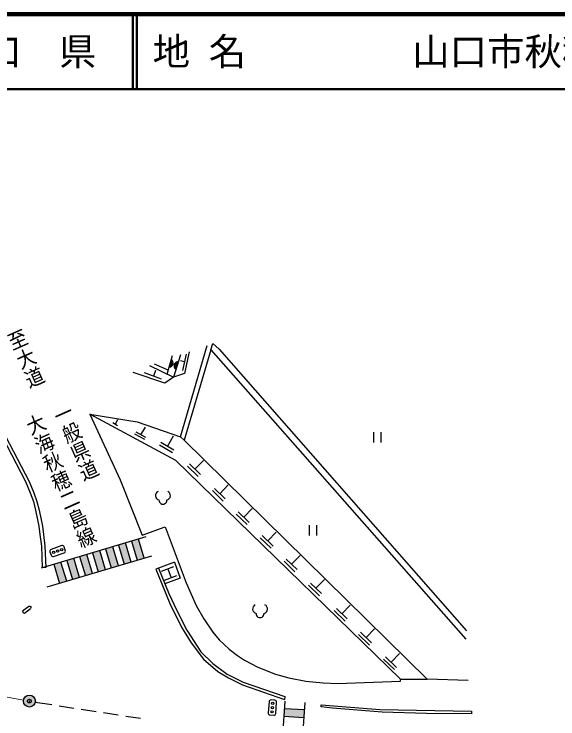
# Model space of a CAD drawing. Units: millimetres, scale not verified. Extents: x 40000 to 680000, y 20000 to 380000.
# Drawn here: x 351884 to 424486, y 285916 to 380000 of the extents above; entities that cross this region are included whole.
import ezdxf
from ezdxf.enums import TextEntityAlignment as Align

# ---------------------------------------------------------------- set-up
doc = ezdxf.new("R2010")
doc.units = ezdxf.units.MM
doc.header["$LTSCALE"] = 1000
doc.header["$PDMODE"] = 32
doc.header["$PDSIZE"] = 500
doc.linetypes.add('CHAIN', pattern=[18.5, 12, -1.5, 3.5, -1.5])
for name, color, linetype, lineweight in [('M-BGD', 7, 'Continuous', 25), ('M-BMK', 2, 'CHAIN', 13), ('M-BMK-SRVR', 3, 'Continuous', 25), ('M-STR-STRC', 7, 'Continuous', 25), ('M-TTL', 2, 'Continuous', 140), ('M-TTL-LINE', 7, 'Continuous', 50)]:
    doc.layers.add(name, color=color, linetype=linetype, lineweight=lineweight)
doc.layers.add('M-OTRS', color=6, linetype='Continuous')
doc.layers.add('M-TTL-TXT', color=7, linetype='Continuous')
doc.styles.add('@ＭＳ ゴシック', font='')
doc.styles.add('ＭＳ ゴシック', font='')
doc.styles.get('@ＭＳ ゴシック').set_extended_font_data('@MS Gothic')
doc.styles.get('ＭＳ ゴシック').set_extended_font_data('MS Gothic')

msp = doc.modelspace()

# ---------------------------------------------------------------- hatches: boundary and pattern name
at = {"layer": 'M-BGD'}
for points in [[(369256, 307375), (368496, 309924), (367538, 309639), (368297, 307089)], [(365806, 306347), (365046, 308896), (364088, 308611), (364847, 306061)], [(367531, 306861), (366771, 309410), (365813, 309125), (366572, 306575)], [(362355, 305319), (361596, 307868), (360638, 307583), (361397, 305033)], [(364081, 305833), (363321, 308382), (362363, 308097), (363122, 305547)], [(357947, 304006), (358905, 304291), (358146, 306840), (357187, 306555)], [(360630, 304805), (359871, 307354), (358913, 307069), (359672, 304520)], [(354722, 288294, 0.9143), (353135, 288437, 0.04477), (353122, 288294, 0.92589)], [(390551, 286108), (390617, 287106), (387963, 287281), (387897, 286283)]]:
    msp.add_hatch(color=256, dxfattribs=at).paths.add_polyline_path(points)

# ---------------------------------------------------------------- linework, layer by layer
msp.add_arc((353922, 288294), 800, 351.18495, 360)
for p, q in [((378148, 335167), (378402, 336014)), ((378402, 336014), (379248, 335252)), ((374084, 323568), (377640, 335760)), ((378148, 335167), (374592, 323145)), ((378148, 335167), (412184, 296559)), ((379248, 335252), (412268, 297660)), ((372308, 331953), (373026, 334446)), ((374099, 334520), (373170, 331533)), ((374845, 334624), (374361, 332427)), ((375251, 334896), (374630, 332015)), ((369958, 333097), (373170, 331533)), ((372458, 332473), (370626, 333270)), ((374619, 333598), (374096, 333713)), ((371989, 330725), (367777, 332170)), ((369243, 332179), (371515, 331322)), ((370522, 331697), (370807, 332454)), ((373170, 331533), (371989, 330725)), ((374630, 332015), (373170, 331533)), ((373477, 320407), (361976, 326616)), ((361976, 326616), (368314, 325593)), ((361976, 326616), (366040, 317811)), ((349115, 325811), (353407, 317619)), ((349585, 325805), (353877, 317613)), ((365388, 325238), (365747, 325868)), ((368314, 325593), (374084, 323568)), ((365703, 325059), (365073, 325418)), ((368822, 323832), (369415, 324874)), ((369325, 323200), (368022, 323942)), ((369473, 323461), (368170, 324202)), ((372354, 322291), (373154, 323695)), ((399845, 324194), (399845, 322794)), ((400895, 322794), (400895, 324194)), ((373232, 321791), (371477, 322791)), ((374084, 323568), (374592, 323145)), ((374592, 323145), (407019, 291225)), ((373032, 321440), (371277, 322439)), ((403463, 291225), (373477, 320407)), ((376759, 318552), (375307, 319956)), ((376033, 319254), (377157, 320416)), ((376479, 318261), (375026, 319666)), ((353407, 317619), (354033, 316088)), ((353877, 317613), (354503, 316081)), ((366040, 317811), (369004, 310445)), ((379359, 315981), (380482, 317143)), ((379804, 314988), (378352, 316393)), ((380085, 315279), (378632, 316683)), ((354033, 316088), (354461, 314951)), ((354503, 316081), (354931, 314945)), ((354461, 314951), (354751, 313784)), ((354931, 314945), (355221, 313778)), ((354751, 313784), (355019, 312504)), ((355221, 313778), (355488, 312498)), ((383269, 312144), (381817, 313549)), ((382543, 312847), (383666, 314008)), ((355019, 312504), (355198, 311649)), ((355488, 312498), (355668, 311643)), ((382988, 311854), (381536, 313258)), ((355198, 311649), (355337, 310521)), ((355668, 311643), (355807, 310515)), ((369004, 310445), (372052, 311545)), ((372052, 311545), (374846, 304095)), ((391270, 311784), (391270, 310384)), ((392320, 310384), (392320, 311784)), ((355337, 310521), (355527, 308990)), ((355807, 310515), (355997, 308983)), ((385746, 309694), (386869, 310856)), ((369455, 310210), (355483, 306047)), ((367538, 309639), (368297, 307089)), ((369256, 307375), (368496, 309924)), ((386191, 308701), (384739, 310106)), ((386472, 308992), (385020, 310396)), ((355527, 308990), (355650, 306125)), ((355997, 308983), (356120, 306119)), ((358239, 309045), (356823, 308552)), ((358722, 308419), (358558, 308891)), ((364088, 308611), (364847, 306061)), ((365806, 306347), (365046, 308896)), ((365813, 309125), (366572, 306575)), ((367531, 306861), (366771, 309410)), ((370214, 307660), (356242, 303498)), ((356669, 308234), (356833, 307762)), ((357151, 307608), (358568, 308101)), ((362355, 305319), (361596, 307868)), ((362363, 308097), (363122, 305547)), ((364081, 305833), (363321, 308382)), ((388935, 306554), (390059, 307716)), ((358905, 304291), (358146, 306840)), ((358913, 307069), (359672, 304520)), ((360630, 304805), (359871, 307354)), ((360638, 307583), (361397, 305033)), ((389381, 305561), (387928, 306966)), ((389662, 305852), (388209, 307256)), ((356120, 306119), (355650, 306125)), ((357187, 306555), (357947, 304006)), ((371157, 306041), (370828, 305911)), ((370828, 305911), (371621, 303933)), ((371157, 306041), (372545, 302661)), ((371621, 303933), (372698, 301315)), ((374846, 304095), (376200, 301047)), ((392916, 302648), (391464, 304052)), ((392190, 303350), (393314, 304512)), ((392636, 302358), (391183, 303762)), ((372545, 302661), (373580, 300455)), ((372698, 301315), (374253, 298168)), ((395636, 299959), (396759, 301121)), ((353025, 300344), (353850, 300975)), ((353255, 300028), (354079, 300659)), ((373580, 300455), (374930, 297745)), ((376200, 301047), (377216, 299269)), ((396081, 298966), (394629, 300371)), ((396362, 299257), (394909, 300661)), ((377216, 299269), (378402, 297491)), ((374253, 298168), (375523, 296051)), ((374930, 297745), (376793, 294866)), ((378402, 297491), (379248, 296475)), ((399598, 296072), (398145, 297476)), ((398871, 296774), (399995, 297936)), ((379248, 296475), (380603, 295205)), ((399317, 295781), (397864, 297186)), ((375523, 296051), (377182, 293871)), ((376793, 294866), (378396, 293306)), ((380603, 295205), (381704, 294358)), ((402209, 293489), (403332, 294650)), ((377182, 293871), (379079, 292241)), ((381704, 294358), (382635, 293765)), ((382635, 293765), (384413, 292834)), ((402654, 292496), (401202, 293900)), ((402935, 292786), (401483, 294191)), ((378396, 293306), (380349, 291903)), ((384413, 292834), (386784, 291903)), ((379079, 292241), (380518, 291395)), ((380349, 291903), (382466, 290802)), ((386784, 291903), (388562, 291395)), ((380518, 291395), (382381, 290463)), ((382466, 290802), (388009, 288900)), ((388562, 291395), (390848, 290971)), ((390848, 290971), (393134, 290717)), ((395081, 290633), (403463, 290956)), ((403463, 290956), (403463, 291225)), ((403463, 291225), (407019, 291225)), ((412522, 291056), (407019, 291225)), ((382381, 290463), (387969, 288516)), ((393134, 290717), (395081, 290633)), ((388009, 288900), (387969, 288516)), ((354713, 288172), (356905, 287832)), ((385919, 288218), (385810, 286722)), ((386686, 288412), (386187, 288449)), ((386807, 286649), (386917, 288145)), ((388028, 288279), (387157, 275065)), ((390683, 288104), (389811, 274890)), ((357894, 287679), (359870, 287372)), ((360858, 287219), (362835, 286912)), ((390617, 287106), (387963, 287281)), ((392864, 287523), (392862, 287810)), ((392862, 287810), (400709, 287161)), ((394404, 287331), (392864, 287523)), ((401008, 286823), (394404, 287331)), ((400709, 287161), (412944, 286965)), ((412944, 286965), (412929, 286576)), ((363823, 286759), (365799, 286453)), ((366787, 286299), (368764, 285993)), ((386041, 286454), (386540, 286418)), ((387897, 286283), (390551, 286108)), ((406934, 286653), (401008, 286823)), ((412929, 286576), (406934, 286653))]:
    msp.add_line(p, q, dxfattribs=at)
for centre in [(358238, 308515), (357152, 308138), (357695, 308326), (386405, 288007), (386321, 286860), (386363, 287433)]:
    msp.add_circle(centre, 150, dxfattribs=at)
for centre, radius, start, end in [((372552, 333443), 578, 271.87452, 55.98402), ((372552, 333443), 462, 276.5814, 51.27714), ((372552, 333443), 347, 284.82742, 43.03112), ((372552, 333443), 231, 304.30744, 23.55111), ((373823, 333035), 578, 90.67047, 234.77996), ((373823, 333035), 462, 95.37734, 230.07308), ((373823, 333035), 347, 103.62336, 221.82706), ((373823, 333035), 231, 123.10338, 202.34705), ((371353, 315732), 599, 113.44836, 257.2818), ((372156, 315732), 599, 282.7182, 66.55164), ((371754, 315116), 534, 176.52859, 3.47141), ((358321, 308809), 250, 19.17901, 109.17901), ((356905, 308316), 250, 109.17901, 199.17901), ((357069, 307844), 250, 199.17901, 289.17901), ((358486, 308337), 250, 289.17901, 19.17901), ((384322, 300587), 599, 113.44836, 257.2818), ((385125, 300587), 599, 282.7182, 66.55164), ((384723, 299971), 534, 176.52859, 3.47141), ((386169, 288200), 250, 85.81508, 175.81508), ((386667, 288163), 250, 355.81508, 85.81508), ((386059, 286704), 250, 175.81508, 265.81508), ((386558, 286667), 250, 265.81508, 355.81508)]:
    msp.add_arc(centre, radius, start, end, dxfattribs=at)
for points in [[(353025, 300344), (353023, 300262), (353022, 300205), (353069, 300138), (353118, 300069), (353174, 300053), (353255, 300028)], [(353850, 300975), (353933, 300987), (354041, 301000), (354101, 300925), (354163, 300846), (354115, 300739), (354079, 300659)]]:
    msp.add_open_spline(points, degree=3, knots=[0, 0, 0, 0, 1, 1, 1, 2, 2, 2, 2], dxfattribs=at)
at = {"layer": 'M-BMK'}
msp.add_line((353135, 288437), (285796, 300618), dxfattribs=at)
at = {"layer": 'M-BMK-SRVR'}
msp.add_circle((353922, 288294), 800, dxfattribs=at)
at = {"layer": 'M-OTRS'}
msp.add_point((353922, 288294), dxfattribs=at)
at = {"layer": 'M-STR-STRC'}
for p, q in [((373304, 306827), (371157, 306041)), ((373304, 306827), (374077, 304713)), ((373159, 306218), (371506, 305613)), ((372427, 305950), (372865, 304738)), ((373564, 304994), (371912, 304389)), ((374077, 304713), (372012, 303957))]:
    msp.add_line(p, q, dxfattribs=at)
at = {"layer": 'M-TTL'}
msp.add_line((680000, 380000), (40000, 380000), dxfattribs=at)
at = {"layer": 'M-TTL-LINE'}
for p, q in [((367750, 380000), (367750, 370000)), ((368250, 380000), (368250, 370000)), ((40000, 370000), (680000, 370000))]:
    msp.add_line(p, q, dxfattribs=at)

# ---------------------------------------------------------------- texts
at = {"layer": 'M-BGD', "style": '@ＭＳ ゴシック', "width": 1.1}
for s, p in [('至大道', (350425, 337214)), ('一般県道', (356534, 327319)), ('大海秋穂二島線', (352867, 325904))]:
    msp.add_text(s, height=1833, rotation=294, dxfattribs=at).set_placement(p, align=Align.BOTTOM_LEFT)
at = {"layer": 'M-TTL-TXT', "style": 'ＭＳ ゴシック'}
for s, p in [('地 名', (370380, 375000)), ('山口市秋穂二島', (405024, 375000))]:
    msp.add_text(s, height=3666, dxfattribs=at).set_placement(p, align=Align.MIDDLE_LEFT)
msp.add_text('山\u3000口\u3000県', height=3666, dxfattribs=at).set_placement((350375, 375000), align=Align.MIDDLE_CENTER)

doc.saveas('drawing.dxf')
